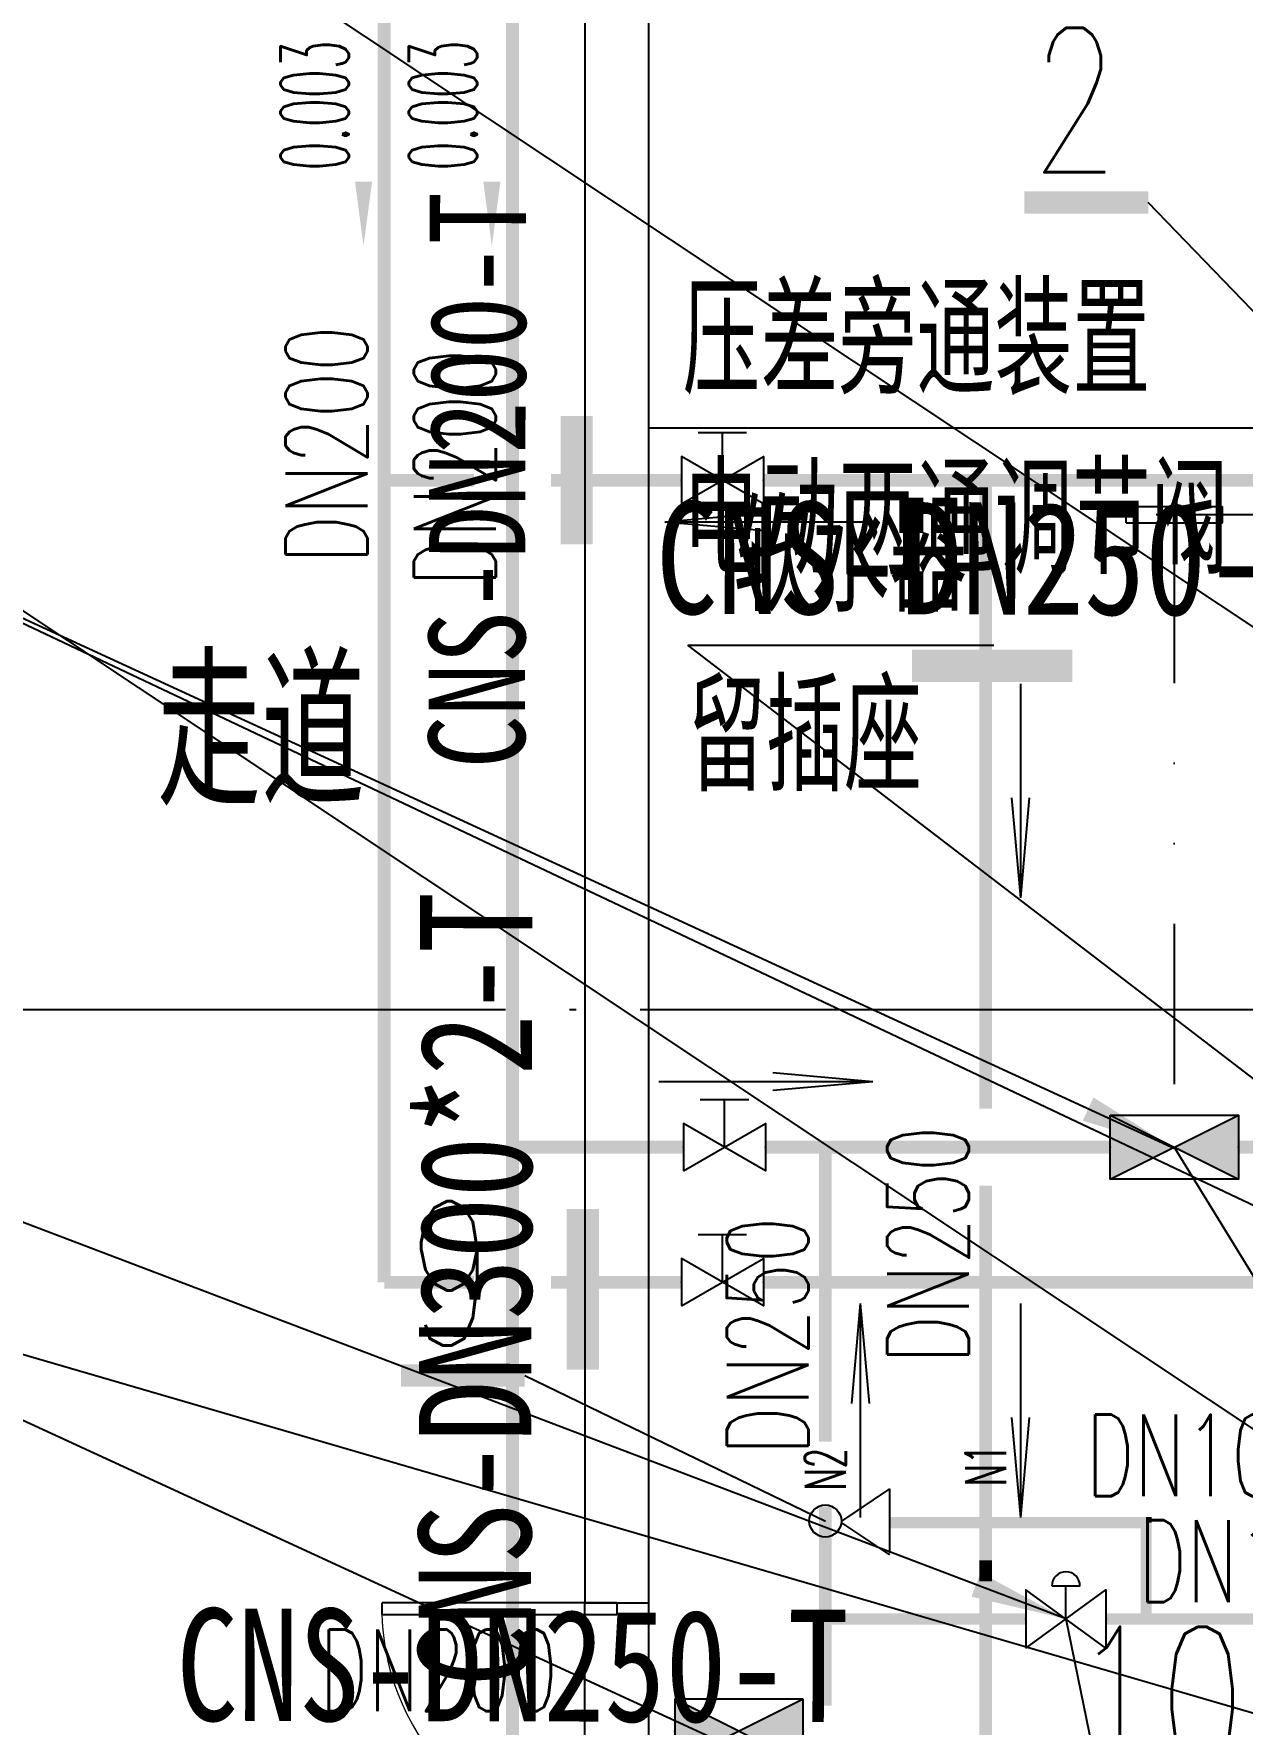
# Model space of a CAD drawing. Extents: x 179183 to 294833, y 947252 to 1004652.
# Drawn here: x 207967 to 211733, y 981342 to 986611 of the extents above; entities that cross this region are included whole.
import ezdxf
from ezdxf.enums import TextEntityAlignment as Align

# ---------------------------------------------------------------- set-up
doc = ezdxf.new("R2010")
doc.units = 0
doc.header["$LTSCALE"] = 1000
for name, pattern in [('DASH', [0.35, 0.25, -0.1]), ('DIVIDE', [1.25, 0.5, -0.25, 0, -0.25, 0, -0.25]), ('DOTE', [2.42, 2, -0.2, 0.02, -0.2])]:
    doc.linetypes.add(name, pattern=pattern)
for name, color, linetype in [('a_bz', 2, 'Continuous'), ('a_shb', 2, 'Continuous'), ('a_shg', 130, 'Continuous'), ('a_水', 6, 'Continuous'), ('a_电', 5, 'Continuous'), ('DIM-暖回水', 3, 'Continuous'), ('DOOR_FIRE', 4, 'Continuous'), ('DOTE', 1, 'DOTE'), ('PIPE-安全阀泄水管', 3, 'Continuous'), ('PIPE-暖供水', 3, 'Continuous'), ('PIPE-暖回水', 2, 'DASH'), ('PUB_TEXT', 7, 'Continuous'), ('TEXT-安全阀泄水管', 7, 'Continuous'), ('TEXT-暖供水', 7, 'Continuous'), ('TEXT-暖回水', 7, 'Continuous'), ('VALVE-空冷却供水', 7, 'Continuous'), ('VALVE-空冷热回水分区2', 7, 'Continuous'), ('WALL', 2, 'Continuous'), ('抗震支吊架', 2, 'Continuous')]:
    doc.layers.add(name, color=color, linetype=linetype)
doc.styles.add('_TCH_DIM', font='SIMPLEX', dxfattribs={"bigfont": 'GBCBIG'})
doc.styles.add('_THVAC_DIM', font='simplex.shx', dxfattribs={"width": 0.7, "height": 3, "bigfont": 'gbcbig.shx'})
doc.styles.add('_THVAC_PIPEDN', font='simplex.shx', dxfattribs={"width": 0.7, "height": 3, "bigfont": 'gbcbig.shx'})
doc.styles.add('_THVAC_PIPETEXT', font='simplex.shx', dxfattribs={"width": 0.7, "height": 1.5, "bigfont": 'gbcbig.shx'})
doc.styles.add('HZ', font='simplex.shx', dxfattribs={"width": 0.8, "bigfont": 'gbcbig.shx'})
doc.styles.add('kzcad', font='', dxfattribs={"width": 0.8})
doc.styles.get("Standard").update_dxf_attribs({"font": 'simplex.shx', "width": 0.7, "bigfont": 'gbcbig.shx'})
doc.styles.get('kzcad').set_extended_font_data('SimSun')

# ---------------------------------------------------------------- blocks, each defined once
blk = doc.blocks.new('流向')
at = {"layer": 'a_bz', "color": 3}
for q in [(0, 0), (532.8, 41.2), (532.8, -41.2)]:
    blk.add_line((1000, 0), q, dxfattribs=at)
blk = doc.blocks.new('$DorLib2D$00000002')
for p, q in [((-0.5, 0), (-0.5, 0.4875)), ((-0.475, 0.4875), (-0.5, 0.4875)), ((-0.475, 0), (-0.475, 0.4875)), ((0.475, 0), (0.475, 0.4875)), ((0.475, 0.4875), (0.5, 0.4875)), ((0.5, 0), (0.5, 0.4875)), ((-0.5, 0), (-0.475, 0)), ((0.5, 0), (0.475, 0))]:
    blk.add_line(p, q)
at = {"lineweight": 13}
for centre, start, end in [((-0.4875, 0), 0, 88.5307), ((0.4875, 0), 91.4693, 180)]:
    blk.add_arc(centre, 0.4875, start, end, dxfattribs=at)
blk = doc.blocks.new('A$C325A3371')
at = {"layer": 'DOOR_FIRE'}
for p, q in [((21607.1, 23267.9), (21607.1, 24767.9)), ((21807.1, 23267.9), (21807.1, 24767.9))]:
    blk.add_line(p, q, dxfattribs=at)
at = {"layer": 'DOTE'}
blk.add_line((0, 26617.9), (34006.4, 26617.9), dxfattribs=at)
at = {"layer": 'WALL'}
for p, q in [((21607.1, 35367.9), (21607.1, 24767.9)), ((21807.1, 24767.9), (21807.1, 35367.9)), ((21607.1, 24767.9), (21807.1, 24767.9))]:
    blk.add_line(p, q, dxfattribs=at)
at = {"layer": 'DOOR_FIRE', "xscale": -1500, "yscale": 1500, "zscale": 200, "rotation": 89.9999999999331}
blk.add_blockref('$DorLib2D$00000002', (21707.1, 24017.9), dxfattribs=at)
at = {"layer": 'PUB_TEXT', "color": 1}
blk.add_text('走道', height=450, dxfattribs=at).set_placement((20274, 27254))
blk = doc.blocks.new('$VALVE$00000913')
for points in [[(-75.6, 148.6), (75.6, 148.6)], [(0, 0), (0, 148.6)]]:
    blk.add_lwpolyline(points)
blk.add_lwpolyline([(-127.8, -73.8), (127.8, 73.8), (127.8, -73.8), (-127.8, 73.8)], close=True)
for p in [(-127.8, 0), (127.8, 0)]:
    blk.add_point(p)
blk = doc.blocks.new('$VALVE$00000831')
h = blk.add_hatch(color=256)
h.paths.add_polyline_path([(0, 0), (-300, 150), (-300, -150)])
h.paths.add_polyline_path([(0, 0), (300, -150), (300, 150)])
for p, q in [((-300, -150), (300, 150)), ((-300, 150), (300, -150))]:
    blk.add_line(p, q)
blk.add_lwpolyline([(-300, 150), (300, 150), (300, -150), (-300, -150)], close=True)
for p in [(-300, 0), (300, 0)]:
    blk.add_point(p)
blk = doc.blocks.new('$VALVE$00000847')
blk.add_lwpolyline([(-43.8, 103.1), (43.8, 103.1, 1)], format="xyb", close=True)
blk.add_lwpolyline([(-124.8, -91.2), (124.8, 91.2), (124.8, -91.2), (-124.8, 91.2)], close=True)
blk.add_lwpolyline([(0, 0), (0, 103)])
for p in [(-124.8, 0), (125.6, 0)]:
    blk.add_point(p)

msp = doc.modelspace()

# ---------------------------------------------------------------- hatches: boundary and pattern name
at = {"layer": 'PIPE-安全阀泄水管'}
for points in [[(211433.9, 981970.1), (211433.9, 981987.6), (211451.4, 981987.6)], [(211433.9, 981970.1), (211451.4, 981970.1), (211451.4, 981987.6)]]:
    msp.add_hatch(color=256, dxfattribs=at).paths.add_polyline_path(points)
at = {"layer": 'PIPE-暖回水', "linetype": 'DASH'}
for points in [[(209459, 983140.8), (209439, 983140.8), (209439, 983120.8)], [(209459, 983140.8), (209459, 983120.8), (209439, 983120.8)]]:
    msp.add_hatch(color=256, dxfattribs=at).paths.add_polyline_path(points)

# ---------------------------------------------------------------- linework, layer by layer
at = {"layer": 'a_bz'}
for p, q in [((211984, 985521.5), (211440.4, 986085.5)), ((211521.5, 983140.8), (212232.2, 981979.5, -10941.8)), ((209497, 982428.7), (210434, 981975.3, -1000)), ((211184, 981670.1), (211299.9, 981101.6))]:
    msp.add_line(p, q, dxfattribs=at)
at = {"layer": 'a_bz', "linetype": 'DIVIDE'}
msp.add_line((211521.5, 985087.2, 500), (211521.5, 983240.8, -1000), dxfattribs=at)
at = {"layer": 'a_bz', "const_width": 70}
for points in [[(211440.4, 986085.5), (211054.8, 986085.5)], [(209497, 982428.7), (209111.4, 982428.7)]]:
    msp.add_lwpolyline(points, dxfattribs=at)
at = {"layer": 'a_shb'}
for p, q in [((211371.5, 985137.2, 500), (211671.5, 985137.2, 500)), ((211371.5, 985087.2, 500), (211371.5, 985137.2, 500)), ((211465, 985112.2, 500), (211774.5, 985112.2, 500)), ((211671.5, 985087.2, 500), (211671.5, 985137.2, 500)), ((211371.5, 985087.2, 500), (211671.5, 985087.2, 500))]:
    msp.add_line(p, q, dxfattribs=at)
at = {"layer": 'a_shb', "color": 3}
for p, q in [((210633.6, 982075.3, -1000), (210484, 981975.3, -1000)), ((210633.6, 982075.3, -1000), (210633.6, 981875.3, -1000)), ((210484, 981970.1, -1000), (210633.6, 981870.1, -1000))]:
    msp.add_line(p, q, dxfattribs=at)
at = {"layer": 'a_shb'}
msp.add_circle((210434, 981975.3, -1000), 50, dxfattribs=at)
at = {"layer": 'a_电'}
for p, q in [((212184, 984485), (207410, 987660)), ((212782.1, 985381.4), (209884, 985381.4)), ((211525.6, 983134), (206717.5, 985348)), ((220484, 978835), (206717.5, 985348)), ((212184, 981985), (207410, 985160)), ((216834, 979470.1), (210005.9, 984705.2)), ((210005.9, 984705.2), (210959.4, 984705.2)), ((211184, 981670.1), (207126, 983212.5)), ((211525.6, 980634), (206717.5, 982848)), ((220484, 978835), (206717.5, 982848))]:
    msp.add_line(p, q, dxfattribs=at)
for points in [[(211525.6, 983134, 0, 80, 0), (211253.1, 983259.5, 0, 0, 0)], [(211184, 981670.1, 0, 80, 0), (210903.6, 981776.7, 0, 0, 0)]]:
    msp.add_lwpolyline(points, format="xyseb", dxfattribs=at)
at = {"layer": 'DIM-暖回水'}
for points in [[(208994.5, 986590, 0, 0, 0), (208994.5, 985950, 0, 53.3, 0), (208994.5, 986150, 0, 0, 0)], [(209394.5, 986590, 0, 0, 0), (209394.5, 985950, 0, 53.3, 0), (209394.5, 986150, 0, 0, 0)]]:
    msp.add_lwpolyline(points, format="xyseb", dxfattribs=at)
at = {"layer": 'PIPE-安全阀泄水管', "const_width": 35}
for points in [[(210633.6, 981970.1), (211433.9, 981970.1)], [(211433.9, 981670.1), (211433.9, 981970.1)], [(210434, 981670.1), (211058.8, 981670.1)], [(211309.2, 981670.1), (211433.9, 981670.1)], [(211433.9, 981670.1), (212033.5, 981670.1)]]:
    msp.add_lwpolyline(points, dxfattribs=at)
at = {"layer": 'PIPE-暖供水', "linetype": 'Continuous', "const_width": 40}
for points in [[(209059, 985219.4), (209059, 990255.8)], [(209059, 982719.4), (209059, 987755.8)], [(209059, 985219.4), (209339, 985219.4)], [(209579, 985219.4), (209985.2, 985219.4)], [(210240.8, 985219.4), (215239.5, 985219.4)], [(210934, 985219.4), (210934, 983260.8)], [(210934, 983020.8), (210934, 982209.7)], [(209059, 982719.4), (209339, 982719.4)], [(209579, 982719.4), (209985.2, 982719.4)], [(210240.8, 982719.4), (215239.5, 982719.4)], [(210934, 982719.4), (210934, 980760.8)], [(210934, 981852.6), (210934, 981787.6)], [(210934, 981552.6), (210934, 981320.1)]]:
    msp.add_lwpolyline(points, dxfattribs=at)
at = {"layer": 'PIPE-暖回水', "linetype": 'DASH', "const_width": 40}
for points in [[(209459, 983140.8), (209459, 990219.6)], [(209459, 980640.8), (209459, 987719.6)], [(209459, 983140.8), (209991.7, 983140.8)], [(210247.3, 983140.8), (211321.5, 983140.8)], [(210434, 983140.8), (210434, 982222.4)], [(211721.5, 983140.8), (215239.5, 983140.8)], [(210434, 982020.6), (210434, 981400.1)]]:
    msp.add_lwpolyline(points, dxfattribs=at)
at = {"layer": '抗震支吊架', "color": 2, "const_width": 100}
for points in [[(209659, 985019.4), (209659, 985419.4)], [(210704, 984641), (211204, 984641)], [(209678, 982447.5), (209678, 982947.5)]]:
    msp.add_lwpolyline(points, dxfattribs=at)

# ---------------------------------------------------------------- block references
at = {"layer": 'a_shg', "yscale": 0.6666666666666665, "zscale": 0.6666666666666665}
for p, xscale in [((210600.6, 985090, -4500), -0.6666666666666665), ((209915.4, 983344.5, -4000), 0.6666666666666665)]:
    msp.add_blockref('流向', p, dxfattribs=dict(at, xscale=xscale))
at = {"layer": 'a_shg', "yscale": 0.6666666666666665, "zscale": 0.6666666666666665, "rotation": 270}
for p, xscale in [((211043, 984584.6, -4000), 0.6666666666666665), ((210543, 981986.4, -4000), -0.6666666666666665), ((211043, 982653.1, -4000), 0.6666666666666665)]:
    msp.add_blockref('流向', p, dxfattribs=dict(at, xscale=xscale))
at = {"layer": 'a_水'}
msp.add_blockref('A$C325A3371', (188077, 956952.2), dxfattribs=at)
at = {"layer": 'VALVE-空冷却供水', "linetype": 'Continuous', "rotation": 359.9999970805367}
msp.add_blockref('$VALVE$00000847', (211184, 981670.1), dxfattribs=at)
at = {"layer": 'VALVE-空冷热回水分区2', "linetype": 'Continuous'}
for p in [(210113, 985219.4), (210119.5, 983140.8), (210113, 982719.4)]:
    msp.add_blockref('$VALVE$00000913', p, dxfattribs=at)
at = {"layer": 'VALVE-空冷热回水分区2', "linetype": 'Continuous', "xscale": 0.6666666666666665, "yscale": 0.6666666666666665, "zscale": 0.6666666666666665}
msp.add_blockref('$VALVE$00000831', (211521.5, 983140.8), dxfattribs=at)
at = {"layer": 'VALVE-空冷热回水分区2', "linetype": 'Continuous', "xscale": 0.6666666666666665, "yscale": -0.6666666666666665, "zscale": 0.6666666666666665, "rotation": 180}
msp.add_blockref('$VALVE$00000831', (210164.5, 981320.1), dxfattribs=at)

# ---------------------------------------------------------------- texts
at = {"layer": 'a_bz', "style": 'HZ', "width": 0.7}
for s, p in [('2', (211211.6, 986404.4, 10941.8)), ('9', (209268.2, 982747.6, 10941.8)), ('10', (211473.7, 981420.5, 10941.8))]:
    msp.add_text(s, height=450, dxfattribs=at).set_placement(p, align=Align.MIDDLE_CENTER)
at = {"layer": 'a_电', "color": 7, "style": '_TCH_DIM'}
for s, p in [('压差旁通装置', (209989, 985486.4)), ('电动两通调节阀', (209989, 984926.4)), ('软水器', (210147, 984810.2)), ('留插座', (210005.9, 984250.2))]:
    msp.add_text(s, height=337.59, dxfattribs=at).set_placement(p)
at = {"layer": 'DIM-暖回水', "color": 7, "style": '_THVAC_DIM', "width": 0.494118}
for p in [(208948.5, 986185.4), (209348.5, 986185.4)]:
    msp.add_text('0.003', height=212.5, rotation=90, dxfattribs=at).set_placement(p)
at = {"layer": 'TEXT-安全阀泄水管', "style": '_THVAC_PIPEDN', "width": 0.658824}
msp.add_text('DN100', height=255, dxfattribs=at).set_placement((211246, 982052.3))
msp.add_text('DN100', height=255, rotation=360, dxfattribs=at).set_placement((211409.5, 981722.6))
at = {"layer": 'TEXT-暖供水', "linetype": 'Continuous', "style": '_THVAC_PIPEDN', "width": 0.658824}
for s, p in [('DN200', (209006.5, 984959.6)), ('DN250', (210881.5, 982465.5))]:
    msp.add_text(s, height=255, rotation=90, dxfattribs=at).set_placement(p)
at = {"layer": 'TEXT-暖供水', "style": '_THVAC_PIPETEXT', "width": 0.576471}
msp.add_text('N1', height=127.5, rotation=90, dxfattribs=at).set_placement((210997.8, 982083.3))
at = {"layer": 'TEXT-暖供水', "linetype": 'Continuous', "style": '_THVAC_PIPEDN', "width": 0.658824}
msp.add_text('DN200', height=255, dxfattribs=at).set_placement((208858, 981382.5))
at = {"layer": 'TEXT-暖回水', "linetype": 'DASH', "style": '_THVAC_PIPEDN', "width": 0.658824}
for s, p in [('DN200', (209406.5, 984887.6)), ('DN250', (210381.5, 982181.3))]:
    msp.add_text(s, height=255, rotation=90, dxfattribs=at).set_placement(p)
at = {"layer": 'TEXT-暖回水', "style": '_THVAC_PIPETEXT', "width": 0.576471}
msp.add_text('N2', height=127.5, rotation=90, dxfattribs=at).set_placement((210497.8, 982070.6))
at = {"layer": '抗震支吊架', "color": 2, "style": 'kzcad', "width": 0.8}
for s, height, rotation, p in [('CNS-DN200-T', 300, 89.8854, (209499, 985219.4)), ('CNS-DN250-T', 350, 359.8854, (210954, 984801)), ('CNS-DN300*2-T', 350, 89.8854, (209518, 982697.5)), ('CNS-DN250-T', 350, 359.8854, (209459, 981350.8))]:
    msp.add_text(s, height=height, rotation=rotation, dxfattribs=at).set_placement(p, align=Align.CENTER)

doc.saveas('drawing.dxf')
